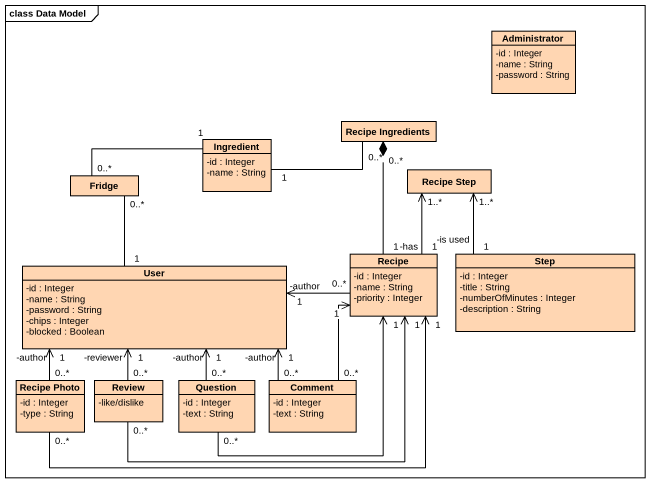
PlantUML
@startuml
mainframe class Data Model
hide circle
hide empty members
skinparam classAttributeIconSize 0
class Administrator #FFD6B2 {
  -id : Integer
  -name : String
  -password : String
}
class Ingredient #FFD6B2 {
  -id : Integer
  -name : String
}
class "Recipe Ingredients" as Recipe_Ingredients #FFD6B2
class Fridge #FFD6B2
class "Recipe Step" as Recipe_Step #FFD6B2
class User #FFD6B2 {
  -id : Integer
  -name : String
  -password : String
  -chips : Integer
  -blocked : Boolean
}
class Recipe #FFD6B2 {
  -id : Integer
  -name : String
  -priority : Integer
}
class Step #FFD6B2 {
  -id : Integer
  -title : String
  -numberOfMinutes : Integer
  -description : String
}
class "Recipe Photo" as Recipe_Photo #FFD6B2 {
  -id : Integer
  -type : String
}
class Review #FFD6B2 {
  -like/dislike
}
class Question #FFD6B2 {
  -id : Integer
  -text : String
}
class Comment #FFD6B2 {
  -id : Integer
  -text : String
}
Ingredient "1" -left- "0..*" Fridge
Recipe_Ingredients "0..*" -left- "1" Ingredient
Recipe_Ingredients "0..*" *-- "1" Recipe
Fridge "0..*" -- "1" User
User "-author\n1" <-right- "0..*" Recipe
Recipe "-has\n1" -up-> "1..*" Recipe_Step
Step "-is used\n1" -up-> "1..*" Recipe_Step
Recipe_Photo "0..*" -up-> "-author\n1" User
Recipe_Photo "0..*" -right-> "1" Recipe
Review "0..*" -up-> "-reviewer\n1" User
Review "0..*" -right-> "1" Recipe
Question "0..*" -up-> "-author\n1" User
Question "0..*" -up-> "1" Recipe
Comment "0..*" -up-> "-author\n1" User
Comment "0..*" -up-> "1" Recipe
@enduml
